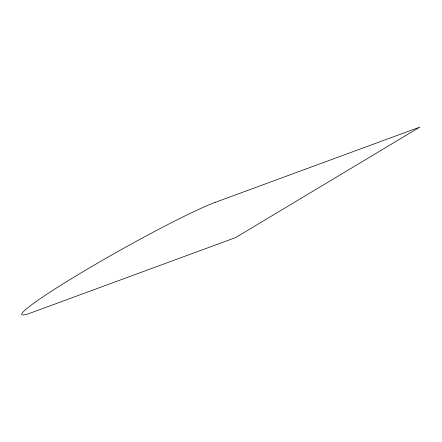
<?xml version="1.0" encoding="UTF-8"?>
<svg xmlns="http://www.w3.org/2000/svg" width="442" height="442" viewBox="0 0 442 442"><rect width="100%" height="100%" fill="white"/><g stroke="black" fill="none" stroke-linecap="round" stroke-linejoin="round"><path stroke-width="0.66" d="M215.702 202.182L419.9 127.064L235.641 237.575L31.443 312.693A116.705 7.939 -29.3 0 1 80.19 273.394A116.705 7.939 -29.3 0 1 215.735 202.16"/></g></svg>
